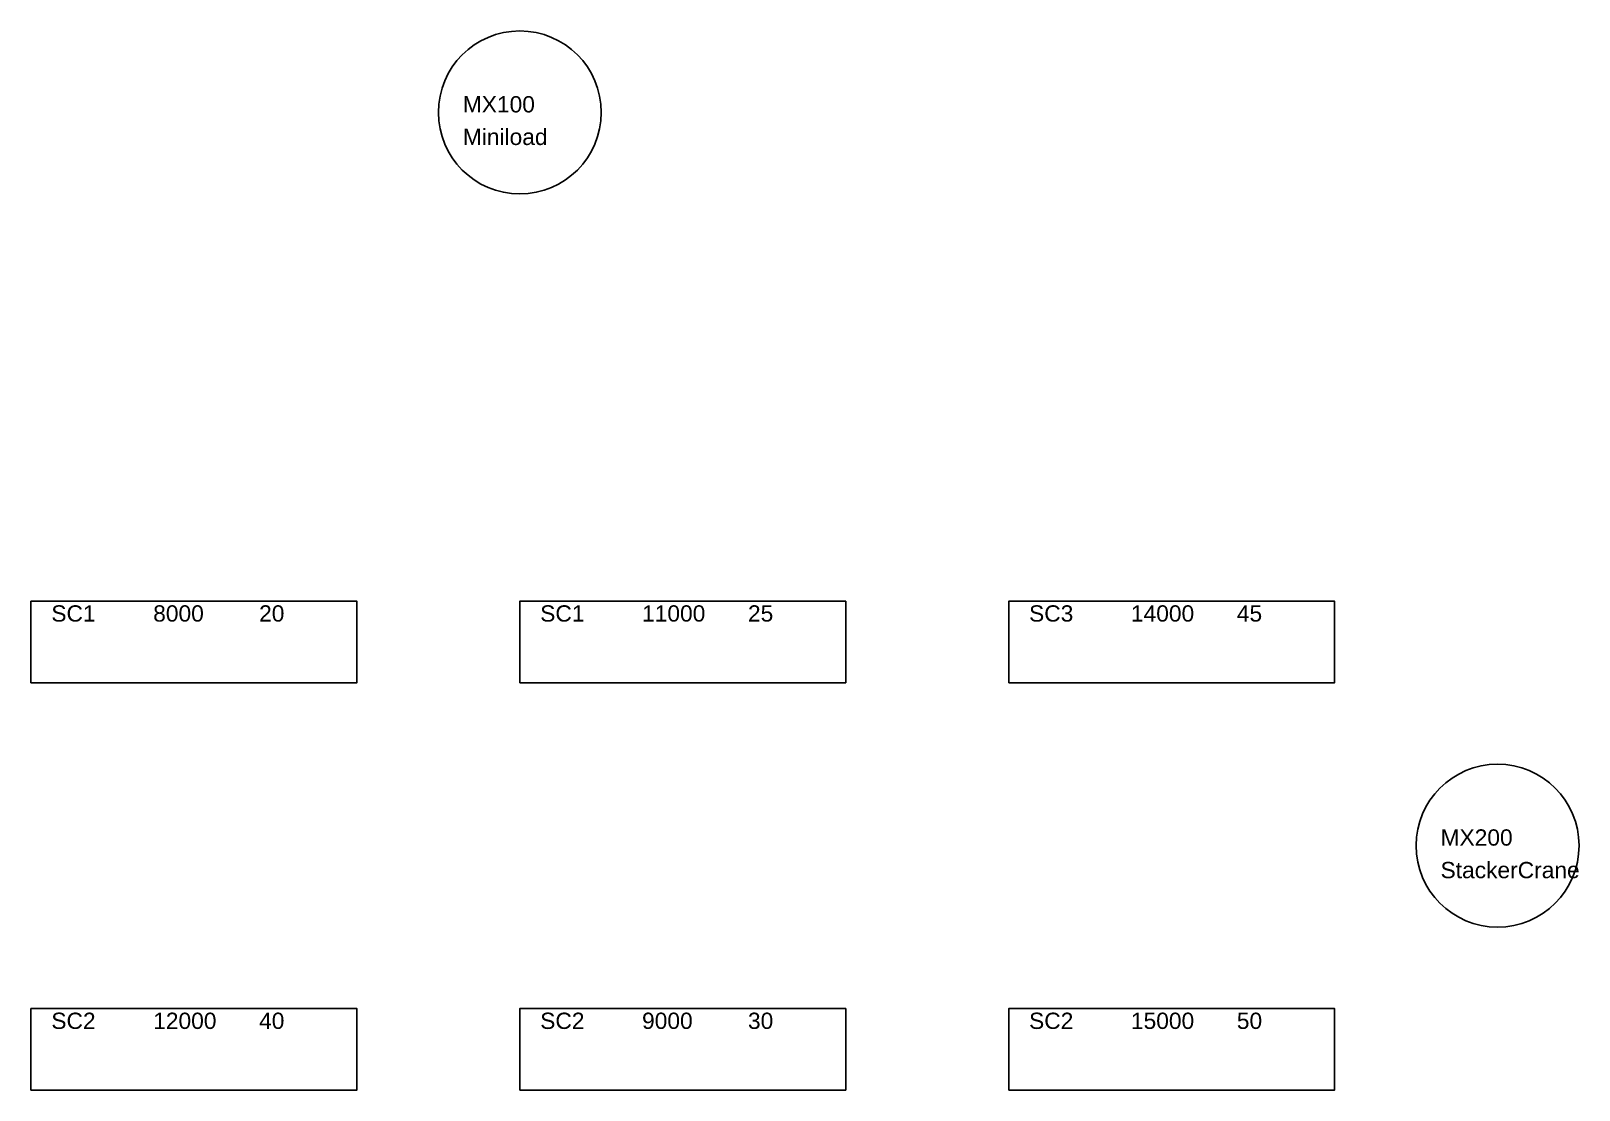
# Model space of a CAD drawing. Header units: inches. Extents: x 0 to 19000, y 0 to 13000.
import ezdxf

# ---------------------------------------------------------------- set-up
doc = ezdxf.new("R2010")
doc.units = ezdxf.units.IN
doc.header["$MEASUREMENT"] = 0
doc.layers.add('CSA_TEST_MACHINES', color=7, linetype='Continuous')
doc.layers.add('CSA_TEST_RACKS', color=7, linetype='Continuous')
doc.styles.get("Standard").update_dxf_attribs({"font": 'arial.ttf'})

# ---------------------------------------------------------------- blocks, each defined once
blk = doc.blocks.new('RACK_SC2_A')
blk.add_lwpolyline([(0, 0), (4000, 0), (4000, 1000), (0, 1000)], close=True)
for tag, p in [('MODEL', (250, 750)), ('HEIGHT', (1500, 750)), ('CAPACITY', (2800, 750))]:
    blk.add_attdef(tag, p, '', height=200)
blk = doc.blocks.new('RACK_SC1_A')
blk.add_lwpolyline([(0, 0), (4000, 0), (4000, 1000), (0, 1000)], close=True)
for tag, p in [('MODEL', (250, 750)), ('HEIGHT', (1500, 750)), ('CAPACITY', (2800, 750))]:
    blk.add_attdef(tag, p, '', height=200)
blk = doc.blocks.new('RACK_SC3_A')
blk.add_lwpolyline([(0, 0), (4000, 0), (4000, 1000), (0, 1000)], close=True)
for tag, p in [('MODEL', (250, 750)), ('HEIGHT', (1500, 750)), ('CAPACITY', (2800, 750))]:
    blk.add_attdef(tag, p, '', height=200)
blk = doc.blocks.new('MACHINE_A')
blk.add_circle((0, 0), 1000)
for tag, p in [('MODEL', (-700, 0)), ('TYPE', (-700, -400))]:
    blk.add_attdef(tag, p, '', height=200)
blk = doc.blocks.new('MACHINE_B')
blk.add_circle((0, 0), 1000)
for tag, p in [('MODEL', (-700, 0)), ('TYPE', (-700, -400))]:
    blk.add_attdef(tag, p, '', height=200)

msp = doc.modelspace()

# ---------------------------------------------------------------- block references
at = {"layer": 'CSA_TEST_MACHINES'}
for name, p, values in [('MACHINE_A', (6000, 12000), {'MODEL': 'MX100', 'TYPE': 'Miniload'}), ('MACHINE_B', (18000, 3000), {'MODEL': 'MX200', 'TYPE': 'StackerCrane'})]:
    msp.add_blockref(name, p, dxfattribs=at).add_auto_attribs(values)
at = {"layer": 'CSA_TEST_RACKS'}
for name, p, values in [('RACK_SC1_A', (0, 5000), {'MODEL': 'SC1', 'HEIGHT': '8000', 'CAPACITY': '20'}), ('RACK_SC1_A', (6000, 5000), {'MODEL': 'SC1', 'HEIGHT': '11000', 'CAPACITY': '25'}), ('RACK_SC3_A', (12000, 5000), {'MODEL': 'SC3', 'HEIGHT': '14000', 'CAPACITY': '45'}), ('RACK_SC2_A', (0, 0), {'MODEL': 'SC2', 'HEIGHT': '12000', 'CAPACITY': '40'}), ('RACK_SC2_A', (6000, 0), {'MODEL': 'SC2', 'HEIGHT': '9000', 'CAPACITY': '30'}), ('RACK_SC2_A', (12000, 0), {'MODEL': 'SC2', 'HEIGHT': '15000', 'CAPACITY': '50'})]:
    msp.add_blockref(name, p, dxfattribs=at).add_auto_attribs(values)

doc.saveas('drawing.dxf')
